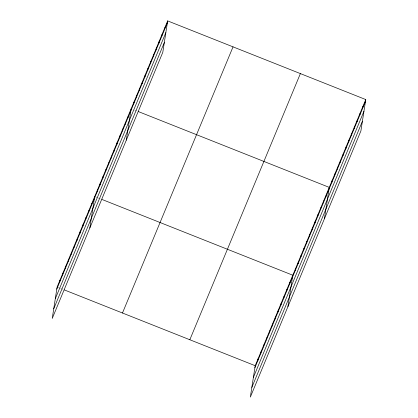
<?xml version="1.0" encoding="UTF-8"?>
<svg xmlns="http://www.w3.org/2000/svg" width="418" height="418" viewBox="0 0 418 418"><rect width="100%" height="100%" fill="white"/><g stroke="black" fill="none" stroke-linecap="round" stroke-linejoin="round"><path stroke-width="0.31" stroke-dasharray="2.09 1.57" d="M134.805 110.169L137.229 111.131M95.9 197.04L97.718 197.761M98.324 198.001L100.743 198.963M58.311 287.532L60.129 288.253M60.735 288.493L63.155 289.455"/><path stroke-width="0.63" d="M167.66 20.9L57.104 287.051L52.24 318.443L162.801 52.292L167.66 20.9L365.76 99.557L360.896 130.949L250.34 397.1L255.199 365.708L365.76 99.557M59.68 282.124L59.993 280.086M62.569 275.164L62.883 273.126M65.464 268.204L65.778 266.167M68.353 261.24L68.667 259.207M71.243 254.28L71.562 252.247M74.138 247.32L74.451 245.282M77.027 240.36L77.34 238.323M79.916 233.401L80.235 231.363M82.811 226.436L83.125 224.403M85.7 219.476L86.019 217.444M88.595 212.516L88.909 210.479M91.485 205.557L91.798 203.519M89.833 227.951L94.693 196.559M97.185 191.836L97.498 189.803M99.991 185.08L100.304 183.047M102.797 178.324L103.11 176.291M105.602 171.568L105.916 169.536M108.408 164.812L108.722 162.78M111.214 158.056L111.533 156.024M114.02 151.3L114.339 149.268M116.826 144.544L117.144 142.512M119.637 137.788L119.95 135.756M122.443 131.033L122.756 129M125.248 124.277L125.562 122.244M128.054 117.521L128.368 115.483M126.314 140.124L131.174 108.727M133.666 104.009L133.985 101.971M136.472 97.253L136.791 95.215M139.278 90.497L139.596 88.459M142.089 83.741L142.402 81.703M144.894 76.985L145.208 74.947M147.7 70.229L148.014 68.191M150.506 63.473L150.82 61.436M153.312 56.717L153.625 54.68M156.118 49.961L156.431 47.924M158.924 43.206L159.242 41.168M161.729 36.45L162.048 34.412M164.54 29.694L164.854 27.656M257.775 360.781L258.094 358.748M260.67 353.821L260.984 351.784M263.559 346.862L263.873 344.824M266.449 339.902L266.768 337.864M269.344 332.937L269.657 330.904M272.233 325.977L272.552 323.945M275.128 319.018L275.441 316.98M278.017 312.058L278.331 310.02M280.906 305.093L281.225 303.06M283.801 298.133L284.115 296.101M286.691 291.174L287.009 289.136M289.585 284.214L289.899 282.176M287.929 306.608L292.788 275.216L101.955 199.443M295.28 270.498L295.594 268.46M298.086 263.737L298.405 261.705M300.892 256.981L301.211 254.949M303.698 250.225L304.017 248.193M306.509 243.469L306.822 241.437M309.315 236.713L309.628 234.681M312.121 229.957L312.434 227.925M314.926 223.202L315.24 221.169M317.732 216.446L318.046 214.413M320.538 209.69L320.857 207.657M323.344 202.934L323.663 200.901M326.15 196.178L326.468 194.145M324.415 218.781L329.274 187.389L138.442 111.611M331.767 182.666L332.08 180.633M334.572 175.91L334.886 173.878M337.378 169.154L337.692 167.116M340.184 162.398L340.498 160.36M342.99 155.642L343.309 153.605M345.796 148.886L346.114 146.849M348.602 142.13L348.92 140.093M351.413 135.375L351.726 133.337M354.218 128.619L354.532 126.581M357.024 121.863L357.338 119.825M359.83 115.107L360.144 113.069M362.636 108.351L362.949 106.313M56.785 289.084L167.346 22.938M55.286 298.771L165.847 32.625M53.744 308.756L164.3 42.605M122.474 313.009L233.03 46.858M189.829 339.75L300.385 73.599M254.886 367.741L365.442 101.595M253.386 377.433L363.942 111.282M251.84 387.413L362.396 121.262M64.367 289.935L255.199 365.708"/></g></svg>
